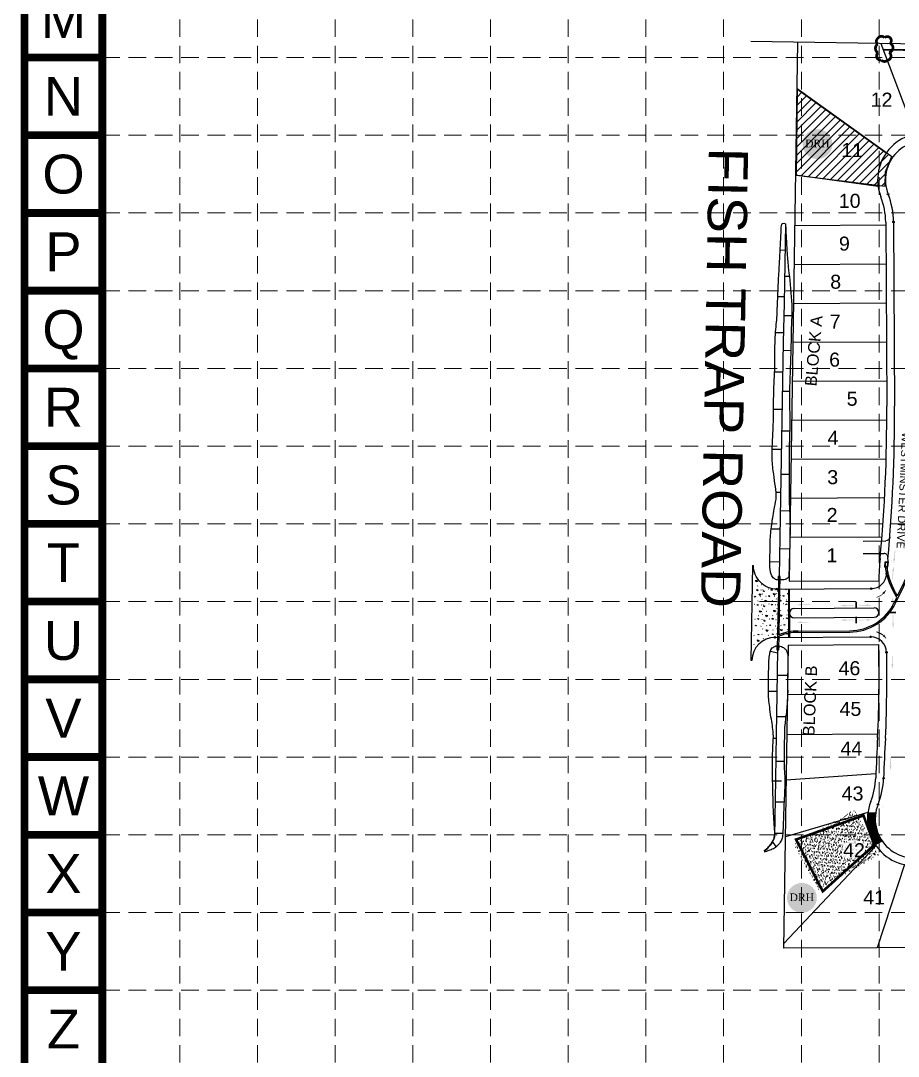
# Model space of a CAD drawing. Header units: inches. Extents: x -5337 to 1057, y 15227 to 19227.
# Drawn here: x -5337 to -4210, y 16543 to 17872 of the extents above; entities that cross this region are included whole.
import ezdxf
from ezdxf.enums import TextEntityAlignment as Align

# ---------------------------------------------------------------- set-up
doc = ezdxf.new("R2010")
doc.units = ezdxf.units.IN
doc.header["$LTSCALE"] = 150
doc.header["$MEASUREMENT"] = 0
doc.linetypes.add('HIDDEN', pattern=[0.375, 0.25, -0.125])
for name, color, linetype in [('1 BLOCK NUMBERS', 7, 'Continuous'), ('1 LOT NUMBER', 7, 'Continuous'), ('BASE', 7, 'Continuous'), ('EROSION BLANKET', 84, 'Continuous'), ('grid', 7, 'HIDDEN'), ('LOT NUM', 7, 'Continuous'), ('LOTLINE', 7, 'Continuous'), ('PAVING', 7, 'Continuous'), ('ROW', 7, 'Continuous'), ('SODDED LOT', 2, 'Continuous'), ('STORM', 7, 'Continuous'), ('STORM INLET', 7, 'Continuous')]:
    doc.layers.add(name, color=color, linetype=linetype)
doc.styles.add('DRHorton', font='dutcheb.ttf')
doc.styles.get("Standard").update_dxf_attribs({"font": 'ARIAL.TTF', "height": 25})

# ---------------------------------------------------------------- blocks, each defined once
blk = doc.blocks.new('DRHorton')
h = blk.add_hatch(color=1)
h.paths.add_polyline_path([(78.7, 25.8, 1), (40.4, 25.8, 1)])
h.paths.add_polyline_path([(42.3, 17.9), (76.5, 17.9), (76.5, 34.9), (42.3, 34.9)], flags=24)
at = {"layer": 'BASE', "color": 176, "style": 'DRHorton'}
blk.add_text('DRH', height=9.81, dxfattribs=at).set_placement((59.4, 21.6), align=Align.CENTER)

msp = doc.modelspace()

# ---------------------------------------------------------------- hatches: boundary and pattern name
at = {"layer": 'BASE'}
h = msp.add_hatch(dxfattribs=at)
h.set_pattern_fill('AR-SAND', color=30, scale=2.630846, angle=29.6963, style=0)
h.set_pattern_definition([(67.19631, (-2280.831, 17689.447), (-2.655244, 4.321307), [0, -3.998886, 0, -4.472438, 0, -4.275125]), (37.1963, (-2280.831, 17689.447), (0.366322, 8.756106), [0, -2.157294, 0, -3.604259, 0, -1.381194]), (357.19631, (-2283.6418, 17687.844), (7.109434, 4.0716824), [0, -1.315423, 0, -4.735523, 0, -6.182488]), (347.1963, (-2283.642, 17687.844), (5.72606, 5.92374), [0, -0.6577115, 0, -3.1043984, 0, -3.551642])])
h.paths.add_polyline_path([(-4234.2, 16802.6), (-4266.8, 16859.7), (-4345, 16815.1), (-4312.4, 16758)])
at = {"layer": 'PAVING'}
h = msp.add_hatch(color=256, dxfattribs=at)
edge = h.paths.add_edge_path()
edge.add_line((-4214.5, 17182.6), (-4215, 17182.1))
edge.add_line((-4215, 17182.1), (-4214.1, 17192.6))
edge.add_line((-4214.1, 17192.6), (-4215, 17192.7))
edge.add_line((-4215, 17192.7), (-4215.9, 17182.1))
edge.add_line((-4215.9, 17182.1), (-4216.4, 17182.7))
edge.add_line((-4216.4, 17182.7), (-4216.4, 17182.7))
edge.add_ellipse((-4216.5, 17182.2), major_axis=(0.047, 0.558), ratio=0.285714, start_angle=345.5033, end_angle=485.8315)
edge.add_line((-4216.7, 17181.9), (-4216.7, 17181.9))
edge.add_line((-4216.7, 17181.9), (-4216, 17176.1))
edge.add_line((-4216, 17176.1), (-4214.4, 17181.7))
edge.add_line((-4214.4, 17181.7), (-4214.4, 17181.7))
edge.add_ellipse((-4214.5, 17182), major_axis=(0.047, 0.558), ratio=0.285714, start_angle=235.2731, end_angle=377.1827)
edge.add_line((-4214.5, 17182.6), (-4214.5, 17182.6))
edge.add_line((-4214.5, 17182.6), (-4214.5, 17182.6))
edge.add_line((-4214.5, 17182.6), (-4214.5, 17182.6))
h = msp.add_hatch(color=256, dxfattribs=at)
edge = h.paths.add_edge_path()
edge.add_line((-4217.9, 17165.8), (-4217.4, 17166.2))
edge.add_line((-4217.4, 17166.2), (-4218.3, 17155.7))
edge.add_line((-4218.3, 17155.7), (-4217.4, 17155.6))
edge.add_line((-4217.4, 17155.6), (-4216.5, 17166.2))
edge.add_line((-4216.5, 17166.2), (-4215.9, 17165.6))
edge.add_line((-4215.9, 17165.6), (-4215.9, 17165.6))
edge.add_ellipse((-4215.9, 17166.1), major_axis=(-0.047, -0.558), ratio=0.285714, start_angle=345.5033, end_angle=485.8315)
edge.add_line((-4215.7, 17166.4), (-4215.7, 17166.4))
edge.add_line((-4215.7, 17166.4), (-4216.4, 17172.2))
edge.add_line((-4216.4, 17172.2), (-4218, 17166.6))
edge.add_line((-4218, 17166.6), (-4218, 17166.6))
edge.add_ellipse((-4217.9, 17166.3), major_axis=(-0.047, -0.558), ratio=0.285714, start_angle=235.2731, end_angle=377.1827)
edge.add_line((-4217.9, 17165.8), (-4217.9, 17165.8))
edge.add_line((-4217.9, 17165.8), (-4217.9, 17165.8))
edge.add_line((-4217.9, 17165.8), (-4217.9, 17165.8))
at = {"layer": 'PAVING', "linetype": 'Continuous', "lineweight": 30}
h = msp.add_hatch(color=256, dxfattribs=at)
edge = h.paths.add_edge_path()
edge.add_line((-4230.2, 17138.4), (-4225.7, 17142.2))
edge.add_line((-4225.7, 17142.2), (-4228.3, 17137))
edge.add_line((-4228.3, 17137), (-4228.3, 17137))
edge.add_ellipse((-4228.6, 17136.8), major_axis=(-0.345, -0.441), ratio=0.285714, start_angle=-17.1827, end_angle=124.7269, ccw=False)
edge.add_line((-4229, 17136.4), (-4229, 17136.4))
edge.add_line((-4229, 17136.4), (-4229.1, 17137.1))
edge.add_line((-4229.1, 17137.1), (-4229.1, 17137.1))
edge.add_arc((-4243.2, 17151.9), 20.4, 283.3071, 313.7154, ccw=False)
edge.add_line((-4238.5, 17132), (-4238.7, 17132.8))
edge.add_arc((-4243.2, 17151.9), 19.6, 283.3071, 313.383)
edge.add_line((-4229.7, 17137.7), (-4229.7, 17137.7))
edge.add_line((-4229.7, 17137.7), (-4230.6, 17137.6))
edge.add_line((-4230.6, 17137.6), (-4230.6, 17137.6))
edge.add_ellipse((-4230.3, 17138.1), major_axis=(-0.345, -0.441), ratio=0.285714, start_angle=-125.8315, end_angle=14.4967, ccw=False)
edge.add_line((-4230.2, 17138.4), (-4230.2, 17138.4))
h = msp.add_hatch(color=256, dxfattribs=at)
edge = h.paths.add_edge_path()
edge.add_line((-4218.5, 17126.1), (-4218, 17126.7))
edge.add_line((-4218, 17126.7), (-4217.8, 17116.1))
edge.add_line((-4217.8, 17116.1), (-4216.9, 17116.1))
edge.add_line((-4216.9, 17116.1), (-4217.1, 17126.7))
edge.add_line((-4217.1, 17126.7), (-4216.5, 17126.1))
edge.add_line((-4216.5, 17126.1), (-4216.5, 17126.1))
edge.add_ellipse((-4216.5, 17126.7), major_axis=(0.011, -0.56), ratio=0.285714, start_angle=345.5033, end_angle=485.8315)
edge.add_line((-4216.3, 17127), (-4216.3, 17127))
edge.add_line((-4216.3, 17127), (-4217.6, 17132.7))
edge.add_line((-4217.6, 17132.7), (-4218.7, 17127))
edge.add_line((-4218.7, 17127), (-4218.7, 17127))
edge.add_ellipse((-4218.5, 17126.6), major_axis=(0.011, -0.56), ratio=0.285714, start_angle=235.2731, end_angle=377.1827)
edge.add_line((-4218.5, 17126.1), (-4218.5, 17126.1))
edge.add_line((-4218.5, 17126.1), (-4218.5, 17126.1))
edge.add_line((-4218.5, 17126.1), (-4218.5, 17126.1))
at = {"layer": 'PAVING'}
h = msp.add_hatch(color=256, dxfattribs=at)
edge = h.paths.add_edge_path()
edge.add_line((-4333.8, 17122), (-4334.3, 17122.5))
edge.add_line((-4334.3, 17122.5), (-4323.8, 17122.7))
edge.add_line((-4323.8, 17122.7), (-4323.8, 17123.5))
edge.add_line((-4323.8, 17123.5), (-4334.3, 17123.4))
edge.add_line((-4334.3, 17123.4), (-4333.8, 17124))
edge.add_line((-4333.8, 17124), (-4333.8, 17124))
edge.add_ellipse((-4334.3, 17124), major_axis=(0.56, 0.008), ratio=0.285714, start_angle=345.5033, end_angle=485.8315)
edge.add_line((-4334.7, 17124.1), (-4334.7, 17124.1))
edge.add_line((-4334.7, 17124.1), (-4340.4, 17122.9))
edge.add_line((-4340.4, 17122.9), (-4334.6, 17121.8))
edge.add_line((-4334.6, 17121.8), (-4334.6, 17121.8))
edge.add_ellipse((-4334.3, 17122), major_axis=(0.56, 0.008), ratio=0.285714, start_angle=235.2731, end_angle=377.1827)
edge.add_line((-4333.8, 17122), (-4333.8, 17122))
edge.add_line((-4333.8, 17122), (-4333.8, 17122))
edge.add_line((-4333.8, 17122), (-4333.8, 17122))
at = {"layer": 'PAVING', "linetype": 'Continuous', "lineweight": 30}
h = msp.add_hatch(color=256, dxfattribs=at)
edge = h.paths.add_edge_path()
edge.add_line((-4277.8, 17123), (-4278.4, 17122.5))
edge.add_line((-4278.4, 17122.5), (-4267.8, 17122.6))
edge.add_line((-4267.8, 17122.6), (-4267.8, 17121.7))
edge.add_line((-4267.8, 17121.7), (-4278.4, 17121.6))
edge.add_line((-4278.4, 17121.6), (-4277.8, 17121))
edge.add_line((-4277.8, 17121), (-4277.8, 17121))
edge.add_ellipse((-4278.4, 17121), major_axis=(0.56, 0.005), ratio=0.285714, start_angle=-125.8315, end_angle=14.4967, ccw=False)
edge.add_line((-4278.7, 17120.8), (-4278.7, 17120.8))
edge.add_line((-4278.7, 17120.8), (-4284.4, 17121.9))
edge.add_line((-4284.4, 17121.9), (-4278.7, 17123.1))
edge.add_line((-4278.7, 17123.1), (-4278.7, 17123.1))
edge.add_ellipse((-4278.4, 17123), major_axis=(0.56, 0.005), ratio=0.285714, start_angle=-17.1827, end_angle=124.7269, ccw=False)
edge.add_line((-4277.8, 17123), (-4277.8, 17123))
edge.add_line((-4277.8, 17123), (-4277.8, 17123))
edge.add_line((-4277.8, 17123), (-4277.8, 17123))
h = msp.add_hatch(color=256, dxfattribs=at)
edge = h.paths.add_edge_path()
edge.add_line((-4251.4, 17123.3), (-4250.8, 17122.8))
edge.add_line((-4250.8, 17122.8), (-4261.4, 17122.6))
edge.add_line((-4261.4, 17122.6), (-4261.4, 17121.8))
edge.add_line((-4261.4, 17121.8), (-4250.8, 17121.9))
edge.add_line((-4250.8, 17121.9), (-4251.3, 17121.3))
edge.add_line((-4251.3, 17121.3), (-4251.4, 17121.3))
edge.add_ellipse((-4250.8, 17121.3), major_axis=(-0.56, -0.007), ratio=0.285714, start_angle=345.5033, end_angle=485.8315)
edge.add_line((-4250.5, 17121.1), (-4250.5, 17121.1))
edge.add_line((-4250.5, 17121.1), (-4244.8, 17122.4))
edge.add_line((-4244.8, 17122.4), (-4250.5, 17123.5))
edge.add_line((-4250.5, 17123.5), (-4250.5, 17123.5))
edge.add_ellipse((-4250.8, 17123.3), major_axis=(-0.56, -0.007), ratio=0.285714, start_angle=235.2731, end_angle=377.1827)
edge.add_line((-4251.4, 17123.3), (-4251.4, 17123.3))
edge.add_line((-4251.4, 17123.3), (-4251.4, 17123.3))
edge.add_line((-4251.4, 17123.3), (-4251.4, 17123.3))
h = msp.add_hatch(color=256, dxfattribs=at)
edge = h.paths.add_edge_path()
edge.add_line((-4277.7, 17104.2), (-4278.2, 17103.7))
edge.add_line((-4278.2, 17103.7), (-4267.7, 17103.8))
edge.add_line((-4267.7, 17103.8), (-4267.6, 17103))
edge.add_line((-4267.6, 17103), (-4278.2, 17102.8))
edge.add_line((-4278.2, 17102.8), (-4277.7, 17102.2))
edge.add_line((-4277.7, 17102.2), (-4277.7, 17102.2))
edge.add_ellipse((-4278.2, 17102.2), major_axis=(0.56, 0.005), ratio=0.285714, start_angle=-125.8315, end_angle=14.4967, ccw=False)
edge.add_line((-4278.5, 17102.1), (-4278.5, 17102.1))
edge.add_line((-4278.5, 17102.1), (-4284.3, 17103.2))
edge.add_line((-4284.3, 17103.2), (-4278.6, 17104.4))
edge.add_line((-4278.6, 17104.4), (-4278.6, 17104.4))
edge.add_ellipse((-4278.2, 17104.3), major_axis=(0.56, 0.005), ratio=0.285714, start_angle=-17.1827, end_angle=124.7269, ccw=False)
edge.add_line((-4277.7, 17104.2), (-4277.7, 17104.2))
edge.add_line((-4277.7, 17104.2), (-4277.7, 17104.2))
edge.add_line((-4277.7, 17104.2), (-4277.7, 17104.2))
h = msp.add_hatch(color=256, dxfattribs=at)
edge = h.paths.add_edge_path()
edge.add_line((-4251.2, 17104.5), (-4250.7, 17104))
edge.add_line((-4250.7, 17104), (-4261.3, 17103.9))
edge.add_line((-4261.3, 17103.9), (-4261.2, 17103))
edge.add_line((-4261.2, 17103), (-4250.7, 17103.2))
edge.add_line((-4250.7, 17103.2), (-4251.2, 17102.5))
edge.add_line((-4251.2, 17102.5), (-4251.2, 17102.5))
edge.add_ellipse((-4250.7, 17102.5), major_axis=(-0.56, -0.007), ratio=0.285714, start_angle=345.5033, end_angle=485.8315)
edge.add_line((-4250.3, 17102.4), (-4250.3, 17102.4))
edge.add_line((-4250.3, 17102.4), (-4244.6, 17103.6))
edge.add_line((-4244.6, 17103.6), (-4250.4, 17104.7))
edge.add_line((-4250.4, 17104.7), (-4250.4, 17104.7))
edge.add_ellipse((-4250.7, 17104.6), major_axis=(-0.56, -0.007), ratio=0.285714, start_angle=235.2731, end_angle=377.1827)
edge.add_line((-4251.2, 17104.5), (-4251.2, 17104.5))
edge.add_line((-4251.2, 17104.5), (-4251.2, 17104.5))
edge.add_line((-4251.2, 17104.5), (-4251.2, 17104.5))
h = msp.add_hatch(color=256, dxfattribs=at)
edge = h.paths.add_edge_path()
edge.add_line((-4218, 17099.6), (-4217.5, 17099.1))
edge.add_line((-4217.5, 17099.1), (-4217.7, 17109.7))
edge.add_line((-4217.7, 17109.7), (-4216.8, 17109.7))
edge.add_line((-4216.8, 17109.7), (-4216.6, 17099.1))
edge.add_line((-4216.6, 17099.1), (-4216, 17099.7))
edge.add_line((-4216, 17099.7), (-4216, 17099.7))
edge.add_ellipse((-4216, 17099.1), major_axis=(-0.009, 0.56), ratio=0.285714, start_angle=-125.8315, end_angle=14.4967, ccw=False)
edge.add_line((-4215.9, 17098.8), (-4215.9, 17098.8))
edge.add_line((-4215.9, 17098.8), (-4216.9, 17093.1))
edge.add_line((-4216.9, 17093.1), (-4218.2, 17098.8))
edge.add_line((-4218.2, 17098.8), (-4218.2, 17098.8))
edge.add_ellipse((-4218, 17099.1), major_axis=(-0.009, 0.56), ratio=0.285714, start_angle=-17.1827, end_angle=124.7269, ccw=False)
edge.add_line((-4218, 17099.6), (-4218, 17099.6))
edge.add_line((-4218, 17099.6), (-4218, 17099.6))
edge.add_line((-4218, 17099.6), (-4218, 17099.6))
at = {"layer": 'PAVING'}
h = msp.add_hatch(color=256, dxfattribs=at)
edge = h.paths.add_edge_path()
edge.add_line((-4334.2, 17099.5), (-4334.8, 17100))
edge.add_line((-4334.8, 17100), (-4324.2, 17100.2))
edge.add_line((-4324.2, 17100.2), (-4324.2, 17101))
edge.add_line((-4324.2, 17101), (-4334.8, 17100.9))
edge.add_line((-4334.8, 17100.9), (-4334.2, 17101.5))
edge.add_line((-4334.2, 17101.5), (-4334.2, 17101.5))
edge.add_ellipse((-4334.8, 17101.5), major_axis=(0.56, 0.008), ratio=0.285714, start_angle=345.5033, end_angle=485.8315)
edge.add_line((-4335.1, 17101.7), (-4335.1, 17101.7))
edge.add_line((-4335.1, 17101.7), (-4340.8, 17100.4))
edge.add_line((-4340.8, 17100.4), (-4335.1, 17099.3))
edge.add_line((-4335.1, 17099.3), (-4335.1, 17099.3))
edge.add_ellipse((-4334.8, 17099.5), major_axis=(0.56, 0.008), ratio=0.285714, start_angle=235.2731, end_angle=377.1827)
edge.add_line((-4334.2, 17099.5), (-4334.2, 17099.5))
edge.add_line((-4334.2, 17099.5), (-4334.2, 17099.5))
edge.add_line((-4334.2, 17099.5), (-4334.2, 17099.5))
at = {"layer": 'PAVING', "linetype": 'Continuous', "lineweight": 30}
h = msp.add_hatch(color=256, dxfattribs=at)
edge = h.paths.add_edge_path()
edge.add_line((-4229.9, 17082.5), (-4225.3, 17078.8))
edge.add_line((-4225.3, 17078.8), (-4228.1, 17084))
edge.add_line((-4228.1, 17084), (-4228.1, 17084))
edge.add_ellipse((-4228.4, 17084.2), major_axis=(-0.357, 0.432), ratio=0.285714, start_angle=235.2731, end_angle=377.1827)
edge.add_line((-4228.8, 17084.5), (-4228.8, 17084.5))
edge.add_line((-4228.8, 17084.5), (-4228.8, 17083.8))
edge.add_line((-4228.8, 17083.8), (-4228.8, 17083.8))
edge.add_arc((-4242.5, 17068.7), 20.4, 47.8148, 78.2231)
edge.add_line((-4238.4, 17088.7), (-4238.5, 17087.8))
edge.add_arc((-4242.5, 17068.7), 19.6, 48.1473, 78.2231, ccw=False)
edge.add_line((-4229.5, 17083.3), (-4229.5, 17083.3))
edge.add_line((-4229.5, 17083.3), (-4230.3, 17083.3))
edge.add_line((-4230.3, 17083.3), (-4230.3, 17083.3))
edge.add_ellipse((-4230, 17082.8), major_axis=(-0.357, 0.432), ratio=0.285714, start_angle=345.5033, end_angle=485.8315)
edge.add_line((-4229.9, 17082.5), (-4229.9, 17082.5))
at = {"layer": 'PAVING'}
h = msp.add_hatch(color=256, dxfattribs=at)
edge = h.paths.add_edge_path()
edge.add_line((-4217, 17047), (-4217.5, 17046.4))
edge.add_line((-4217.5, 17046.4), (-4217.5, 17057))
edge.add_line((-4217.5, 17057), (-4218.4, 17057))
edge.add_line((-4218.4, 17057), (-4218.4, 17046.4))
edge.add_line((-4218.4, 17046.4), (-4219, 17047))
edge.add_line((-4219, 17047), (-4219, 17047))
edge.add_ellipse((-4219, 17046.4), major_axis=(0, 0.56), ratio=0.285714, start_angle=345.5033, end_angle=485.8315)
edge.add_line((-4219.2, 17046.1), (-4219.2, 17046.1))
edge.add_line((-4219.2, 17046.1), (-4218, 17040.4))
edge.add_line((-4218, 17040.4), (-4216.8, 17046.1))
edge.add_line((-4216.8, 17046.1), (-4216.8, 17046.1))
edge.add_ellipse((-4217, 17046.4), major_axis=(0, 0.56), ratio=0.285714, start_angle=235.2731, end_angle=377.1827)
edge.add_line((-4217, 17047), (-4217, 17047))
edge.add_line((-4217, 17047), (-4217, 17047))
edge.add_line((-4217, 17047), (-4217, 17047))
h = msp.add_hatch(color=256, dxfattribs=at)
edge = h.paths.add_edge_path()
edge.add_line((-4219.4, 16917), (-4219.9, 16916.5))
edge.add_line((-4219.9, 16916.5), (-4219.8, 16927))
edge.add_line((-4219.8, 16927), (-4220.7, 16927))
edge.add_line((-4220.7, 16927), (-4220.8, 16916.5))
edge.add_line((-4220.8, 16916.5), (-4221.4, 16917))
edge.add_line((-4221.4, 16917), (-4221.4, 16917))
edge.add_ellipse((-4221.4, 16916.5), major_axis=(0.005, 0.56), ratio=0.285714, start_angle=345.5033, end_angle=485.8315)
edge.add_line((-4221.6, 16916.2), (-4221.6, 16916.2))
edge.add_line((-4221.6, 16916.2), (-4220.4, 16910.4))
edge.add_line((-4220.4, 16910.4), (-4219.2, 16916.1))
edge.add_line((-4219.2, 16916.1), (-4219.2, 16916.1))
edge.add_ellipse((-4219.4, 16916.5), major_axis=(0.005, 0.56), ratio=0.285714, start_angle=235.2731, end_angle=377.1827)
edge.add_line((-4219.4, 16917), (-4219.4, 16917))
edge.add_line((-4219.4, 16917), (-4219.4, 16917))
edge.add_line((-4219.4, 16917), (-4219.4, 16917))
at = {"layer": 'SODDED LOT'}
h = msp.add_hatch(dxfattribs=at)
h.set_pattern_fill('ANSI31', color=256, scale=60, style=0)
h.paths.add_polyline_path([(-4217.2, 17696.9), (-4340.2, 17785), (-4341.4, 17674.3), (-4227, 17660.1), (-4226.7, 17678.3), (-4219.1, 17697.4)])

# ---------------------------------------------------------------- linework, layer by layer
at = {"layer": 'BASE', "color": 170, "lineweight": 40}
for p, q in [((-4223.6, 17841.9), (-4223.6, 17841.9)), ((-4223.6, 17841.9), (-4223.6, 17841.9)), ((-4218.9, 17179.3), (-4218.9, 17179.3)), ((-4218.9, 17179.3), (-4218.9, 17179.3))]:
    msp.add_line(p, q, dxfattribs=at)
at = {"layer": 'BASE', "const_width": 9.98}
for points in [[(-5331.9, 15231.7), (1052.1, 15231.7), (1052.1, 19221.7), (-5331.9, 19221.7)], [(-5232.1, 15331.5), (952.4, 15331.5), (952.4, 19122), (-5232.1, 19122)]]:
    msp.add_lwpolyline(points, close=True, dxfattribs=at)
at = {"layer": 'BASE', "color": 170, "lineweight": 40, "const_width": 3.51}
msp.add_lwpolyline([(-4236.4, 17831.1, 0.520567), (-4236.4, 17831.1, 0.765195), (-4232.2, 17822, 0.417879), (-4224.2, 17821.6, 0.6649), (-4222.2, 17831.8, 0.744833), (-4220.8, 17843.3, 0.975642), (-4227.9, 17850.7, 0.520567), (-4236.9, 17849.3, 0.520567), (-4236.6, 17842.7, 0.540264), (-4236.4, 17831.1)], format="xyb", close=True, dxfattribs=at)
at = {"layer": 'BASE', "const_width": 9.98}
for points in [[(-5232.1, 17825.2), (-5331.9, 17825.2)], [(-5232.1, 17725.5), (-5331.9, 17725.5)], [(-5232.1, 17625.7), (-5331.9, 17625.7)], [(-5232.1, 17526), (-5331.9, 17526)], [(-5232.1, 17426.2), (-5331.9, 17426.2)], [(-5232.1, 17326.5), (-5331.9, 17326.5)], [(-5232.1, 17226.7), (-5331.9, 17226.7)], [(-5232.1, 17127), (-5331.9, 17127)], [(-5232.1, 17027.2), (-5331.9, 17027.2)], [(-5232.1, 16927.5), (-5331.9, 16927.5)], [(-5232.1, 16827.7), (-5331.9, 16827.7)], [(-5232.1, 16728), (-5331.9, 16728)], [(-5232.1, 16628.2), (-5331.9, 16628.2)]]:
    msp.add_lwpolyline(points, dxfattribs=at)
at = {"layer": 'BASE', "color": 30, "const_width": 3.29}
msp.add_lwpolyline([(-4307.3, 16755.1), (-4241.1, 16814.7), (-4255, 16852.5), (-4341.6, 16821.6)], close=True, dxfattribs=at)
at = {"layer": 'EROSION BLANKET', "const_width": 10}
msp.add_lwpolyline([(-4244, 16856.5), (-4244.3, 16839), (-4240, 16826), (-4234.8, 16816.8)], dxfattribs=at)
at = {"layer": 'grid', "color": 252, "linetype": 'HIDDEN', "lineweight": 0, "ltscale": 0.6}
for p, q in [((-5132.7, 19122.9), (-5132.7, 15630.3)), ((-5033, 19122.9), (-5033, 15630.3)), ((-4933.2, 19122.9), (-4933.2, 15630.3)), ((-4833.5, 19122.9), (-4833.5, 15630.3)), ((-4733.7, 19122.9), (-4733.7, 15630.3)), ((-4634, 19122.9), (-4634, 15630.3)), ((-4534.2, 19122.9), (-4534.2, 15630.3)), ((-4434.5, 19122.9), (-4434.5, 15630.3)), ((-4334.7, 19122.9), (-4334.7, 15630.3)), ((-4235, 19122.9), (-4235, 15630.3)), ((-5232.1, 17825.2), (952.4, 17825.2)), ((-5232.1, 17725.5), (952.4, 17725.5)), ((-5232.1, 17625.7), (952.4, 17625.7)), ((-5232.1, 17526), (952.4, 17526)), ((-5232.1, 17426.2), (952.4, 17426.2)), ((-5232.1, 17326.5), (952.4, 17326.5)), ((-5232.1, 17226.7), (952.4, 17226.7)), ((-5232.1, 17127), (952.4, 17127)), ((-5232.1, 17027.2), (952.4, 17027.2)), ((-5232.1, 16927.5), (952.4, 16927.5)), ((-5232.1, 16827.7), (952.4, 16827.7)), ((-5232.1, 16728), (952.4, 16728)), ((-5232.1, 16628.2), (952.4, 16628.2))]:
    msp.add_line(p, q, dxfattribs=at)
at = {"layer": 'LOTLINE'}
for p, q in [((-3560.7, 17832.5), (-4399.6, 17845.9)), ((-4339.6, 17844.9), (-4350.2, 17153.1)), ((-4232.8, 17843.2), (-4188.8, 17726.9)), ((-4340.6, 17784.9), (-4225.7, 17703)), ((-4342.2, 17674.7), (-4236.3, 17660.3)), ((-4343.2, 17609.7), (-4226.5, 17610.4)), ((-4344, 17559.7), (-4226.2, 17560.4)), ((-4344.8, 17509.7), (-4225.9, 17510.4)), ((-4345.5, 17459.7), (-4225.6, 17460.4)), ((-4346.3, 17409.7), (-4225.3, 17410.4)), ((-4347.1, 17359.7), (-4225.1, 17360.4)), ((-4347.8, 17309.7), (-4225.9, 17310.4)), ((-4348.6, 17259.7), (-4227.9, 17260.4)), ((-4349.4, 17209.7), (-4231.2, 17210.3)), ((-4255.3, 17204.7), (-4226.2, 17204.9)), ((-4255.2, 17188.7), (-4228.5, 17188.8)), ((-4351.5, 17071.1), (-4357.5, 16682.1)), ((-4352.5, 17007.6), (-4235.2, 17008.3)), ((-4353.3, 16956.6), (-4236.6, 16957.3)), ((-4354.1, 16898.4), (-4239.1, 16906.3)), ((-4249.3, 16856.5), (-4355.3, 16825.1)), ((-4239.1, 16813.7), (-4357.4, 16688)), ((-4202.5, 16789.4), (-4237.4, 16682.8)), ((-4237.4, 16682.7), (-4357.5, 16682.1)), ((-4157.8, 16683.3), (-4237.4, 16682.7))]:
    msp.add_line(p, q, dxfattribs=at)
at = {"layer": 'LOTLINE', "extrusion": (0, 0, -1)}
msp.add_arc((4226.3, 17209.9), 5, 184.5312, 269.6638, dxfattribs=at)
at = {"layer": 'LOTLINE'}
msp.add_arc((-4228.5, 17183.8), 5, 354.7133, 90.3362, dxfattribs=at)
at = {"layer": 'PAVING'}
for p, q in [((-4216.7, 17652.9), (-4216.7, 17652.9)), ((-4216.5, 17614.2), (-4215.1, 17377.9)), ((-4397.6, 17173.5), (-4399.8, 17051.6)), ((-4397.6, 17173.5), (-4396.1, 17173.5)), ((-4393, 17154.3), (-4390.7, 17153.2)), ((-4392.7, 17152.2), (-4393, 17154.3)), ((-4390.7, 17153.2), (-4392.7, 17152.2)), ((-4390.7, 17147), (-4391, 17146.9)), ((-4386, 17149.1), (-4385.6, 17149)), ((-4394.7, 17134.1), (-4393.6, 17133.6)), ((-4394.2, 17132.7), (-4394.7, 17134.1)), ((-4393.6, 17133.6), (-4394.2, 17132.7)), ((-4391.7, 17142.4), (-4390.6, 17141.9)), ((-4391.3, 17140.9), (-4391.7, 17142.4)), ((-4390.6, 17141.9), (-4391.3, 17140.9)), ((-4388.8, 17136.8), (-4386.3, 17136.5)), ((-4387.9, 17134.9), (-4388.8, 17136.7)), ((-4386.3, 17136.5), (-4387.9, 17134.9)), ((-4387.5, 17133.5), (-4387.1, 17133.3)), ((-4386.7, 17142.2), (-4386.3, 17142)), ((-4384.8, 17136.7), (-4385, 17136.5)), ((-4383.8, 17141.9), (-4384, 17141.7)), ((-4383.4, 17140.7), (-4382.3, 17140.2)), ((-4383, 17139.3), (-4383.4, 17140.7)), ((-4382.3, 17140.2), (-4383, 17139.3)), ((-4380.4, 17134.1), (-4380, 17133.9)), ((-4376.5, 17142.9), (-4376.9, 17142.9)), ((-4376.3, 17134.6), (-4375.2, 17134.1)), ((-4375.9, 17133.2), (-4376.3, 17134.6)), ((-4375.2, 17134.1), (-4375.9, 17133.2)), ((-4373.4, 17142.8), (-4372.2, 17142.3)), ((-4372.9, 17141.4), (-4373.4, 17142.8)), ((-4372.2, 17142.3), (-4372.9, 17141.4)), ((-4370.5, 17137.2), (-4367.9, 17136.9)), ((-4369.5, 17135.3), (-4370.5, 17137.2)), ((-4367.9, 17136.9), (-4369.5, 17135.3)), ((-4369.1, 17133.9), (-4368.7, 17133.8)), ((-4368.3, 17142.6), (-4367.9, 17142.5)), ((-4366.4, 17137.2), (-4366.7, 17137)), ((-4366, 17143), (-4245, 17143.7)), ((-4365.4, 17142.4), (-4365.7, 17142.2)), ((-4365.1, 17141.1), (-4363.9, 17140.6)), ((-4364.6, 17139.7), (-4365.1, 17141.1)), ((-4363.9, 17140.6), (-4364.6, 17139.7)), ((-4362.1, 17134.6), (-4361.7, 17134.4)), ((-4358, 17135), (-4356.8, 17134.5)), ((-4357.5, 17133.6), (-4358, 17135)), ((-4356.8, 17134.5), (-4357.5, 17133.6)), ((-4354.5, 17141.9), (-4354.9, 17143.1)), ((-4354.6, 17143.1), (-4353.9, 17142.8)), ((-4353.9, 17142.8), (-4354.5, 17141.9)), ((-4351.2, 17135.8), (-4352.1, 17137.7)), ((-4352.1, 17137.7), (-4351, 17137.6)), ((-4351, 17135.9), (-4351.2, 17135.8)), ((-4350.7, 17081.1), (-4351, 17143.1)), ((-4350.8, 17134.4), (-4350.5, 17134.3)), ((-4349.7, 17081.1), (-4350, 17143.1)), ((-4394.4, 17123.3), (-4394.8, 17123.2)), ((-4391.3, 17123.2), (-4390.1, 17122.7)), ((-4390.8, 17121.8), (-4391.3, 17123.2)), ((-4390.1, 17122.7), (-4390.8, 17121.8)), ((-4390.2, 17127.9), (-4390.5, 17127.7)), ((-4386.2, 17123), (-4385.8, 17122.8)), ((-4385.5, 17129.9), (-4385.1, 17129.8)), ((-4383.3, 17122.7), (-4383.6, 17122.5)), ((-4383, 17121.5), (-4381.8, 17121)), ((-4382.5, 17120.1), (-4383, 17121.5)), ((-4381.8, 17121), (-4382.5, 17120.1)), ((-4381.4, 17128.8), (-4379.1, 17127.7)), ((-4381.2, 17126.7), (-4381.4, 17128.8)), ((-4379.1, 17127.7), (-4381.2, 17126.7)), ((-4376, 17123.7), (-4376.4, 17123.7)), ((-4372.9, 17123.6), (-4371.8, 17123.1)), ((-4372.4, 17122.2), (-4372.9, 17123.6)), ((-4371.8, 17123.1), (-4372.4, 17122.2)), ((-4371.8, 17128.3), (-4372.1, 17128.1)), ((-4367.9, 17123.4), (-4367.5, 17123.3)), ((-4367.1, 17130.4), (-4366.7, 17130.2)), ((-4365.9, 17118), (-4366.2, 17117.8)), ((-4364.9, 17123.2), (-4365.2, 17123)), ((-4364.6, 17122), (-4363.5, 17121.4)), ((-4364.1, 17120.5), (-4364.6, 17122)), ((-4363.5, 17121.4), (-4364.1, 17120.5)), ((-4363, 17129.3), (-4360.7, 17128.1)), ((-4362.8, 17127.1), (-4363, 17129.2)), ((-4360.7, 17128.1), (-4362.8, 17127.1)), ((-4357.6, 17124.2), (-4358, 17124.1)), ((-4354.5, 17124.1), (-4353.4, 17123.6)), ((-4354, 17122.7), (-4354.5, 17124.1)), ((-4353.4, 17123.6), (-4354, 17122.7)), ((-4353.5, 17128.8), (-4353.7, 17128.6)), ((-4344.1, 17118.2), (-4241.3, 17118.8)), ((-4390.5, 17105.2), (-4389.3, 17104.7)), ((-4390, 17103.8), (-4390.5, 17105.2)), ((-4389.7, 17108.7), (-4390, 17108.5)), ((-4389.3, 17104.7), (-4390, 17103.8)), ((-4388.3, 17115.3), (-4386, 17114.2)), ((-4388, 17113.2), (-4388.3, 17115.3)), ((-4386, 17114.2), (-4388, 17113.2)), ((-4385, 17110.7), (-4384.6, 17110.6)), ((-4384.3, 17117.5), (-4384.6, 17117.3)), ((-4380.3, 17109.5), (-4377.7, 17109.2)), ((-4379.3, 17107.6), (-4380.3, 17109.4)), ((-4379.9, 17114.9), (-4379.5, 17114.7)), ((-4377.7, 17109.2), (-4379.3, 17107.6)), ((-4375.5, 17104.5), (-4375.9, 17104.5)), ((-4372.1, 17105.6), (-4371, 17105.1)), ((-4371.6, 17104.2), (-4372.1, 17105.6)), ((-4371.4, 17109.1), (-4371.6, 17108.9)), ((-4371, 17105.1), (-4371.6, 17104.2)), ((-4369.9, 17115.8), (-4367.6, 17114.7)), ((-4369.7, 17113.7), (-4369.9, 17115.8)), ((-4367.6, 17114.7), (-4369.7, 17113.7)), ((-4366.6, 17111.2), (-4366.2, 17111)), ((-4361.9, 17110), (-4359.4, 17109.7)), ((-4361, 17108), (-4361.9, 17109.9)), ((-4361.6, 17115.4), (-4361.2, 17115.2)), ((-4359.4, 17109.7), (-4361, 17108)), ((-4357.1, 17105), (-4357.5, 17104.9)), ((-4353.7, 17106.1), (-4352.6, 17105.6)), ((-4353.2, 17104.7), (-4353.7, 17106.1)), ((-4353, 17109.6), (-4353.3, 17109.4)), ((-4352.6, 17105.6), (-4353.2, 17104.7)), ((-4351.5, 17116.3), (-4350.8, 17115.9)), ((-4351.3, 17114.1), (-4351.5, 17116.2)), ((-4350.8, 17114.4), (-4351.3, 17114.1)), ((-4344, 17106.2), (-4241.3, 17106.8)), ((-4393.9, 17104.1), (-4394.3, 17104)), ((-4393.8, 17096.7), (-4392.6, 17096.2)), ((-4393.3, 17095.3), (-4393.8, 17096.7)), ((-4392.6, 17096.2), (-4393.3, 17095.3)), ((-4386.6, 17095.5), (-4386.2, 17095.4)), ((-4385.7, 17103.8), (-4385.3, 17103.6)), ((-4384.5, 17092), (-4384.1, 17091.8)), ((-4383.8, 17098.8), (-4384.1, 17098.6)), ((-4382.8, 17103.5), (-4383.1, 17103.3)), ((-4382.5, 17102.8), (-4381.4, 17102.2)), ((-4382, 17101.3), (-4382.5, 17102.8)), ((-4381.4, 17102.2), (-4382, 17101.3)), ((-4379.5, 17096.2), (-4379.1, 17096)), ((-4375.4, 17097.1), (-4374.3, 17096.6)), ((-4374.9, 17095.7), (-4375.4, 17097.1)), ((-4374.3, 17096.6), (-4374.9, 17095.7)), ((-4368.2, 17096), (-4367.8, 17095.8)), ((-4367.4, 17104.2), (-4367, 17104.1)), ((-4366.2, 17092.5), (-4365.7, 17092.3)), ((-4365.5, 17099.2), (-4365.7, 17099.1)), ((-4364.4, 17104), (-4364.7, 17103.8)), ((-4364.1, 17103.2), (-4363, 17102.7)), ((-4363.6, 17101.8), (-4364.1, 17103.2)), ((-4363, 17102.7), (-4363.6, 17101.8)), ((-4361.4, 17091.2), (-4358.9, 17090.9)), ((-4360.5, 17089.3), (-4361.4, 17091.2)), ((-4361.1, 17096.6), (-4360.7, 17096.5)), ((-4357, 17097.6), (-4355.9, 17097.1)), ((-4356.5, 17096.2), (-4357, 17097.6)), ((-4355.9, 17097.1), (-4356.5, 17096.2)), ((-4395.7, 17083.3), (-4395.3, 17083.1)), ((-4391, 17078), (-4388.8, 17076.8)), ((-4390.8, 17075.9), (-4391, 17077.9)), ((-4390.3, 17085.2), (-4389.2, 17084.7)), ((-4389.8, 17083.8), (-4390.3, 17085.2)), ((-4389.2, 17084.7), (-4389.8, 17083.8)), ((-4389.3, 17089.9), (-4389.5, 17089.7)), ((-4385.3, 17085), (-4384.9, 17084.9)), ((-4383.3, 17079.6), (-4383.6, 17079.4)), ((-4382.3, 17084.8), (-4382.6, 17084.6)), ((-4379.8, 17090.8), (-4377.3, 17090.5)), ((-4378.9, 17088.8), (-4379.8, 17090.7)), ((-4377.3, 17090.5), (-4378.9, 17088.8)), ((-4377.3, 17083.8), (-4376.9, 17083.6)), ((-4371.9, 17085.7), (-4370.8, 17085.2)), ((-4371.4, 17084.3), (-4371.9, 17085.7)), ((-4370.8, 17085.2), (-4371.4, 17084.3)), ((-4370.9, 17090.4), (-4371.2, 17090.2)), ((-4368.5, 17081), (-4245.7, 17081.7)), ((-4366.9, 17085.5), (-4366.5, 17085.3)), ((-4364, 17085.2), (-4364.2, 17085.1)), ((-4358.9, 17090.9), (-4360.5, 17089.3)), ((-4359, 17084.2), (-4358.6, 17084.1)), ((-4353.6, 17086.2), (-4352.4, 17085.7)), ((-4353.1, 17084.7), (-4353.6, 17086.2)), ((-4352.4, 17085.7), (-4353.1, 17084.7)), ((-4352.5, 17090.8), (-4352.8, 17090.7)), ((-4395.9, 17072.5), (-4395.6, 17072.4)), ((-4395.6, 17072.4), (-4395.9, 17071.9)), ((-4388.8, 17076.8), (-4390.8, 17075.9)), ((-4386.1, 17076.3), (-4385.7, 17076.2)), ((-4399.8, 17051.6), (-4398.3, 17051.6)), ((-4225.5, 17061.9), (-4225.3, 17014.8)), ((-4230.1, 16864), (-4230.1, 16864))]:
    msp.add_line(p, q, dxfattribs=at)
at = {"layer": 'PAVING', "linetype": 'Continuous', "lineweight": 30}
for p, q in [((-4264.6, 17118.2), (-4264.6, 17126.2)), ((-4264.4, 17099.4), (-4264.5, 17107.4)), ((-4213.3, 17112.9), (-4221.3, 17112.8))]:
    msp.add_line(p, q, dxfattribs=at)
at = {"layer": 'PAVING'}
for centre in [(-4223.4, 17649.9), (-4216.5, 17614.2), (-4225.1, 17162.6), (-4245, 17143.7), (-4366, 17143), (-4368.5, 17081), (-4245.7, 17081.7), (-4225.5, 17061.9), (-4229.2, 16900.4), (-4236.3, 16866.6)]:
    msp.add_circle(centre, 1, dxfattribs=at)
for centre, radius, start, end in [((-4176.8, 17668.2), 50, 69.2967, 201.3757), ((-4316.5, 17613.5), 100, 0.3863, 21.3757), ((-6200.1, 17366.3), 1985, 354.6516, 0.3362), ((-3710.9, 17133.2), 515, 174.6516, 176.7321), ((-4245.1, 17163.7), 20, 270.3362, 356.7321), ((-4343.9, 17112.2), 6, 92.5718, 270.4248), ((-4241.3, 17112.8), 6, 270.3362, 90.3362), ((-4368.3, 17051), 30, 90.3362, 178.9385), ((-4245.5, 17061.7), 20, 0.3362, 90.3362), ((-5210.2, 17009), 985, 356.6677, 0.3362), ((-2215.3, 16834.7), 2015, 176.6677, 178.1287), ((-4329.2, 16903.7), 100, 338.2227, 358.1287), ((-4189.9, 16848.1), 50, 158.2227, 291.3757)]:
    msp.add_arc(centre, radius, start, end, dxfattribs=at)
at = {"layer": 'PAVING', "extrusion": (0, 0, -1)}
msp.add_arc((4366.1, 17173), 30, 269.6638, 0.8581, dxfattribs=at)
at = {"layer": 'ROW'}
for p, q in [((-4339.6, 17844.9), (-4350.2, 17153.1)), ((-4226.5, 17614), (-4225.1, 17377.9)), ((-4350.2, 17153.1), (-4235.5, 17153.8)), ((-4351.5, 17071.1), (-4357.5, 16682.1)), ((-4351.5, 17071.1), (-4235.6, 17071.8)), ((-4235.6, 17071.8), (-4235.3, 17014.8))]:
    msp.add_line(p, q, dxfattribs=at)
for centre, radius, start, end in [((-4176.8, 17668.2), 60, 69.2967, 201.3757), ((-4316.5, 17613.5), 90, 0.3362, 21.3757), ((-6200.1, 17366.3), 1975, 354.6516, 0.3362), ((-3710.9, 17133.2), 525, 174.6516, 177.7564), ((-5210.2, 17009), 975, 356.6677, 0.3362), ((-2215.3, 16834.7), 2025, 176.6677, 178.1287), ((-4329.2, 16903.7), 90, 338.2227, 358.1287), ((-4189.9, 16848.1), 60, 158.2227, 291.3757)]:
    msp.add_arc(centre, radius, start, end, dxfattribs=at)
at = {"layer": 'SODDED LOT'}
msp.add_lwpolyline([(-4217.2, 17696.9), (-4340.2, 17785), (-4341.4, 17674.3), (-4227, 17660.1), (-4226.7, 17678.3), (-4219.1, 17697.4)], close=True, dxfattribs=at)
at = {"layer": 'STORM', "color": 5}
for p, q in [((-4156.8, 17834.9), (-4228.3, 17835.7)), ((-4156.8, 17833.6), (-4228.3, 17834.5)), ((-4355.2, 17611.9), (-4357, 17510)), ((-4355.8, 17577.8), (-4361.9, 17577.7)), ((-4356.4, 17544.7), (-4350.3, 17544.7)), ((-4356.8, 17518.3), (-4365, 17518.2)), ((-4357, 17510), (-4358, 17460)), ((-4357.3, 17494.1), (-4347.1, 17494)), ((-4357.7, 17472), (-4367.8, 17472)), ((-4358, 17460), (-4358.9, 17409.9)), ((-4358.2, 17449.5), (-4348.3, 17449.4)), ((-4358.7, 17421.6), (-4369.1, 17421.5)), ((-4358.9, 17409.9), (-4359.7, 17359.9)), ((-4359.1, 17397.1), (-4350, 17397)), ((-4359.5, 17373.7), (-4370.5, 17373.7)), ((-4359.7, 17359.9), (-4360.7, 17310)), ((-4360, 17346.3), (-4349.8, 17346.3)), ((-4360.4, 17322.1), (-4372.2, 17322.1)), ((-4360.7, 17310), (-4361.6, 17260)), ((-4361, 17290.5), (-4350.4, 17290.4)), ((-4361.5, 17267.1), (-4367.3, 17267.1)), ((-4361.6, 17260), (-4362.5, 17209.9)), ((-4361.9, 17243.7), (-4349.9, 17243.6)), ((-4362.3, 17220.1), (-4373.6, 17220.1)), ((-4362.5, 17209.9), (-4363.2, 17158.8)), ((-4362.7, 17195), (-4349.8, 17194.9)), ((-4363, 17177.8), (-4375.2, 17177.7)), ((-4213.8, 17124.9), (-4192.7, 17168.5)), ((-4211.2, 17134.2), (-4194.6, 17168.6)), ((-4364, 17157.1), (-4364.2, 17141.9)), ((-4362.5, 17157.1), (-4362.7, 17141.9)), ((-4364.2, 17141.9), (-4365.3, 17086.1)), ((-4362.7, 17141.9), (-4363.8, 17086)), ((-4215.4, 17125.7), (-4212.1, 17132.4)), ((-4365.4, 17086.1), (-4365.7, 17067.2)), ((-4365.4, 17086.1), (-4363.6, 17086)), ((-4363.7, 17082.5), (-4364, 17067.2)), ((-4363.6, 17086), (-4363.7, 17084.4)), ((-4338.7, 17089.2), (-4272.7, 17089.6)), ((-4338.7, 17087.4), (-4272.7, 17087.8)), ((-4365.7, 17007.8), (-4364.9, 17065.2)), ((-4365, 17060.6), (-4374.7, 17062.8)), ((-4365.4, 17032.6), (-4352.4, 17032.5)), ((-4365.7, 17011.6), (-4376.9, 17011.6)), ((-4366.5, 16956.8), (-4365.7, 17007.8)), ((-4366.2, 16979.5), (-4354.7, 16979.5)), ((-4366.6, 16951.1), (-4370.7, 16951.1)), ((-4367.4, 16898.7), (-4366.5, 16956.8)), ((-4367.1, 16922), (-4357, 16922)), ((-4360.3, 16896.4), (-4371.6, 16896.4)), ((-4368.7, 16825.4), (-4367.4, 16898.7)), ((-4367.9, 16870.2), (-4357, 16870.1)), ((-4368.3, 16850.3), (-4370.2, 16850.2)), ((-4368.7, 16829.7), (-4358.7, 16829.7)), ((-4371.9, 16818.1), (-4367, 16812.1))]:
    msp.add_line(p, q, dxfattribs=at)
at = {"layer": 'STORM', "color": 5, "extrusion": (0, 0, -1)}
for radius, start, end in [(100.9, 327.7155, 351.4044), (99.1, 328.3453, 351.1646)]:
    msp.add_arc((4126.9, 17186.3), radius, start, end, dxfattribs=at)
at = {"layer": 'STORM', "color": 5}
for centre, radius, start, end in [((-4273.1, 17153.7), 64.1, 270.3362, 334.106), ((-4273.1, 17153.7), 65.9, 270.3362, 334.106), ((-4339, 17023.3), 65.9, 89.7429, 111.9998), ((-4339, 17023.3), 64.1, 89.7348, 112.6672), ((-4400.6, 16834.8), 33.2, 302.792, 343.5211)]:
    msp.add_arc(centre, radius, start, end, dxfattribs=at)
for points, knots in [([(-4364.5, 17155), (-4365, 17154.9), (-4366, 17154.9), (-4367.7, 17155.1), (-4371.9, 17158), (-4375.7, 17165.5), (-4374.8, 17191), (-4375.1, 17209.1), (-4372.2, 17231.4), (-4368.2, 17255.2), (-4366.4, 17258.1), (-4368, 17275), (-4370.2, 17289.3), (-4372.9, 17309.8), (-4371.6, 17335.4), (-4370.6, 17358.4), (-4370.6, 17360.1), (-4370.5, 17383.3), (-4369.8, 17410.1), (-4368.4, 17430.8), (-4369, 17463.6), (-4366, 17489.5), (-4365.4, 17510.8), (-4364, 17541.4), (-4362.9, 17559.8), (-4360.7, 17600.8), (-4360.7, 17610.7), (-4359.1, 17612.5), (-4355.6, 17612.6), (-4355, 17611.3), (-4354.9, 17610.6), (-4355.1, 17609.9), (-4352.8, 17568.8), (-4352, 17559.2), (-4346.1, 17509.8), (-4347.8, 17480.2), (-4347.9, 17459.7), (-4349.2, 17420.3), (-4349.7, 17409.7), (-4350.3, 17382.2), (-4349.1, 17358.3), (-4350.5, 17327.8), (-4350.3, 17309.7), (-4350.4, 17262.9), (-4350.6, 17259.7), (-4349.9, 17244.7), (-4349.5, 17235.7), (-4349.6, 17231.4), (-4349.3, 17226.1), (-4349.3, 17218.7), (-4349.3, 17209.7), (-4350.4, 17177.3), (-4350.6, 17168.5), (-4350.7, 17162), (-4350.5, 17159.3), (-4353, 17155.9), (-4358, 17154.5), (-4362, 17154.9)], [0, 0, 0, 0, 0.011543, 0.029897, 0.048251, 0.066605, 0.084959, 0.103313, 0.121667, 0.140021, 0.158375, 0.176729, 0.195083, 0.213437, 0.231791, 0.250145, 0.268499, 0.286854, 0.305208, 0.323562, 0.341916, 0.36027, 0.378624, 0.396978, 0.415332, 0.433686, 0.45204, 0.470394, 0.488748, 0.507102, 0.525456, 0.54381, 0.562165, 0.580519, 0.598873, 0.617227, 0.635581, 0.653935, 0.672289, 0.690643, 0.708997, 0.727351, 0.745705, 0.764059, 0.782413, 0.800767, 0.819121, 0.837475, 0.85583, 0.874184, 0.892538, 0.910892, 0.929246, 0.9476, 0.965954, 0.984308, 1, 1, 1, 1]), ([(-4382.6, 16807.7), (-4381.9, 16807.9), (-4377.4, 16811), (-4374, 16815.5), (-4367.5, 16824.7), (-4370.7, 16848.8), (-4371.2, 16886.9), (-4371.9, 16900.6), (-4371.8, 16930.5), (-4371.3, 16941.2), (-4370, 16957.3), (-4373.8, 16978.2), (-4377.2, 17005.3), (-4376.8, 17007.3), (-4376.9, 17055.4), (-4373.9, 17066.6), (-4370.5, 17068.8), (-4366.3, 17070.6), (-4365.8, 17070.3)], [0, 0, 0, 0, 0.062118, 0.124644, 0.187169, 0.249695, 0.31222, 0.374745, 0.437271, 0.499796, 0.562322, 0.624847, 0.687373, 0.749898, 0.812424, 0.874949, 0.937475, 1, 1, 1, 1]), ([(-4363.7, 17070.4), (-4361.1, 17069.7), (-4357.4, 17067.8), (-4354.3, 17065.4), (-4352.2, 17060.3), (-4351.9, 17055), (-4352.1, 17043), (-4352.7, 17024.3), (-4352, 17007.6), (-4353.5, 16988), (-4356.4, 16967), (-4356.4, 16956.7), (-4357.1, 16928.2), (-4356.8, 16908), (-4355.3, 16897.6), (-4357.4, 16866.1), (-4358, 16839.4), (-4358.9, 16825.2), (-4359.8, 16821.5), (-4363.9, 16814.7), (-4368.9, 16810.3), (-4375.5, 16807.9), (-4379.7, 16806.3), (-4381.5, 16805.8), (-4382.6, 16805.3)], [0, 0, 0, 0, 0.045634, 0.091269, 0.136903, 0.182537, 0.228171, 0.273806, 0.31944, 0.365074, 0.410708, 0.456343, 0.501977, 0.547611, 0.593245, 0.63888, 0.684514, 0.730148, 0.775782, 0.821417, 0.867051, 0.912685, 0.958319, 1, 1, 1, 1])]:
    msp.add_open_spline(points, degree=3, knots=knots, dxfattribs=at)
at = {"layer": 'STORM', "color": 5, "lineweight": 0, "extrusion": (0, 0, -1)}
for points in [[(4362, 17578.7), (4360.2, 17577.7), (4361.9, 17576.7)], [(4365, 17519.2), (4363.3, 17518.3), (4365, 17517.2)], [(4367.8, 17473), (4366.1, 17472), (4367.8, 17471)], [(4369.1, 17422.5), (4367.4, 17421.5), (4369.1, 17420.5)], [(4370.5, 17374.7), (4368.8, 17373.7), (4370.5, 17372.7)], [(4372.2, 17323.1), (4370.5, 17322.1), (4372.2, 17321.1)], [(4367.3, 17268.1), (4365.6, 17267.1), (4367.3, 17266.1)], [(4373.6, 17221.1), (4371.9, 17220.1), (4373.6, 17219.1)], [(4375.2, 17178.7), (4373.5, 17177.7), (4375.2, 17176.7)], [(4374.5, 17063.8), (4373, 17062.4), (4374.9, 17061.8)], [(4376.9, 17012.6), (4375.2, 17011.6), (4376.9, 17010.6)], [(4370.7, 16952.1), (4369, 16951.1), (4370.7, 16950.1)], [(4371.6, 16897.4), (4369.9, 16896.4), (4371.6, 16895.4)], [(4370.3, 16851.2), (4368.5, 16850.3), (4370.1, 16849.2)]]:
    msp.add_solid(points, dxfattribs=at)
at = {"layer": 'STORM', "color": 5, "lineweight": 0}
for points in [[(-4350.3, 17545.7), (-4352, 17544.7), (-4350.3, 17543.7)], [(-4347.1, 17495), (-4348.8, 17494), (-4347.1, 17493)], [(-4348.3, 17450.4), (-4350, 17449.4), (-4348.3, 17448.4)], [(-4350, 17398), (-4351.7, 17397), (-4350, 17396)], [(-4349.8, 17347.3), (-4351.5, 17346.3), (-4349.8, 17345.3)], [(-4350.3, 17291.4), (-4352.1, 17290.4), (-4350.4, 17289.4)], [(-4349.9, 17244.6), (-4351.6, 17243.6), (-4349.9, 17242.6)], [(-4349.8, 17195.9), (-4351.6, 17194.9), (-4349.8, 17193.9)], [(-4352.4, 17033.5), (-4354.2, 17032.5), (-4352.4, 17031.5)], [(-4354.7, 16980.5), (-4356.4, 16979.5), (-4354.7, 16978.5)], [(-4356.9, 16923), (-4358.7, 16922), (-4357, 16921)], [(-4357, 16871.1), (-4358.8, 16870.1), (-4357, 16869.1)], [(-4358.6, 16830.7), (-4360.4, 16829.7), (-4358.7, 16828.7)], [(-4366.3, 16812.7), (-4368.1, 16813.4), (-4367.8, 16811.5)]]:
    msp.add_solid(points, dxfattribs=at)
at = {"layer": 'STORM INLET', "color": 5}
for p, q in [((-4227.6, 17171.3), (-4227, 17178.2)), ((-4224.1, 17171), (-4227.6, 17171.3)), ((-4227, 17178.2), (-4223.5, 17178)), ((-4227, 17171.7), (-4226.5, 17177.7)), ((-4224.5, 17171.5), (-4227, 17171.7)), ((-4226.5, 17177.7), (-4224, 17177.5)), ((-4224, 17177.5), (-4224.5, 17171.5)), ((-4223.5, 17178), (-4224.1, 17171)), ((-4362, 17159), (-4364.5, 17159)), ((-4364.5, 17159), (-4364.5, 17155)), ((-4364.3, 17158.9), (-4364.4, 17155.1)), ((-4362.1, 17158.8), (-4364.3, 17158.9)), ((-4362.2, 17155.1), (-4362.1, 17158.8)), ((-4362.1, 17154.9), (-4362, 17159)), ((-4364.5, 17155), (-4362.1, 17154.9)), ((-4364.4, 17155.1), (-4362.2, 17155.1)), ((-4366.2, 17069.8), (-4366.3, 17065.1)), ((-4366.3, 17065.1), (-4363.5, 17065)), ((-4363.4, 17069.7), (-4366.2, 17069.8)), ((-4366.1, 17069.6), (-4366.2, 17065.2)), ((-4366.2, 17065.2), (-4363.6, 17065.2)), ((-4363.6, 17069.6), (-4366.1, 17069.6)), ((-4363.6, 17065.2), (-4363.6, 17069.6)), ((-4363.5, 17065), (-4363.4, 17069.7))]:
    msp.add_line(p, q, dxfattribs=at)
msp.add_circle((-4228.3, 17835.1), 0.415, dxfattribs=at)
for centre, major_axis, ratio in [((-4363.3, 17157.1), (0.03, 1.85), 0.408128), ((-4363.3, 17157.1), (0.03, 1.72), 0.36366), ((-4364.9, 17067.2), (-0.04, -2.15), 0.408128), ((-4364.9, 17067.2), (-0.04, -2), 0.36366)]:
    msp.add_ellipse(centre, major_axis=major_axis, ratio=ratio, dxfattribs=at)

# ---------------------------------------------------------------- block references
at = {"layer": 'grid', "zscale": 1.213134165493395}
for p in [(-4373.6, 17688.3), (-4393.6, 16721)]:
    msp.add_blockref('DRHorton', p, dxfattribs=at)

# ---------------------------------------------------------------- texts
at = {"layer": '1 BLOCK NUMBERS'}
for s, rotation, p in [('BLOCK A ', 84.985, (-4322.9, 17403.5)), ('BLOCK B ', 87.6184, (-4325.6, 16954.3))]:
    msp.add_text(s, height=15, rotation=rotation, dxfattribs=at).set_placement(p, align=Align.MIDDLE_LEFT)
at = {"layer": '1 LOT NUMBER'}
for s, p in [('12', (-4245.8, 17771.1)), ('11', (-4283.5, 17706.5)), ('10', (-4286.7, 17641.3)), ('9', (-4286.5, 17586.4)), ('8', (-4297.7, 17537.5)), ('7', (-4298.3, 17486.4)), ('6', (-4299.1, 17437.5)), ('5', (-4276.6, 17387.3)), ('4', (-4301.1, 17337.2)), ('3', (-4301.5, 17286.7)), ('2', (-4302.3, 17238.1)), ('1', (-4302.4, 17186.4)), ('46', (-4287, 17041.5)), ('45', (-4285.7, 16989.3)), ('44', (-4284.5, 16938.4)), ('43', (-4283, 16880.7)), ('42', (-4281.2, 16807.9)), ('41', (-4255.2, 16747.3))]:
    msp.add_text(s, height=18, dxfattribs=at).set_placement(p, align=Align.MIDDLE_LEFT)
at = {"layer": 'BASE'}
for s, p in [('M', (-5282, 17875.1)), ('N', (-5282, 17775.4)), ('O', (-5282, 17675.6)), ('P', (-5282, 17575.9)), ('Q', (-5282, 17476.1)), ('R', (-5282, 17376.4)), ('S', (-5282, 17276.6)), ('T', (-5282, 17176.9)), ('U', (-5282, 17077.1)), ('V', (-5282, 16977.4)), ('W', (-5282, 16877.6)), ('X', (-5282, 16777.9)), ('Y', (-5282, 16678.1)), ('Z', (-5282, 16578.4))]:
    msp.add_text(s, height=49.9, dxfattribs=at).set_placement(p, align=Align.MIDDLE_CENTER)
at = {"layer": 'LOT NUM'}
for s, height, rotation, p in [('FISH TRAP ROAD   ', 50.4, 268.9855, (-4428.2, 17709.4)), ('WESTMINSTER DRIVE', 10, 267.3098, (-4200.5, 17344.4))]:
    msp.add_text(s, height=height, rotation=rotation, dxfattribs=at).set_placement(p, align=Align.MIDDLE_LEFT)

doc.saveas('drawing.dxf')
